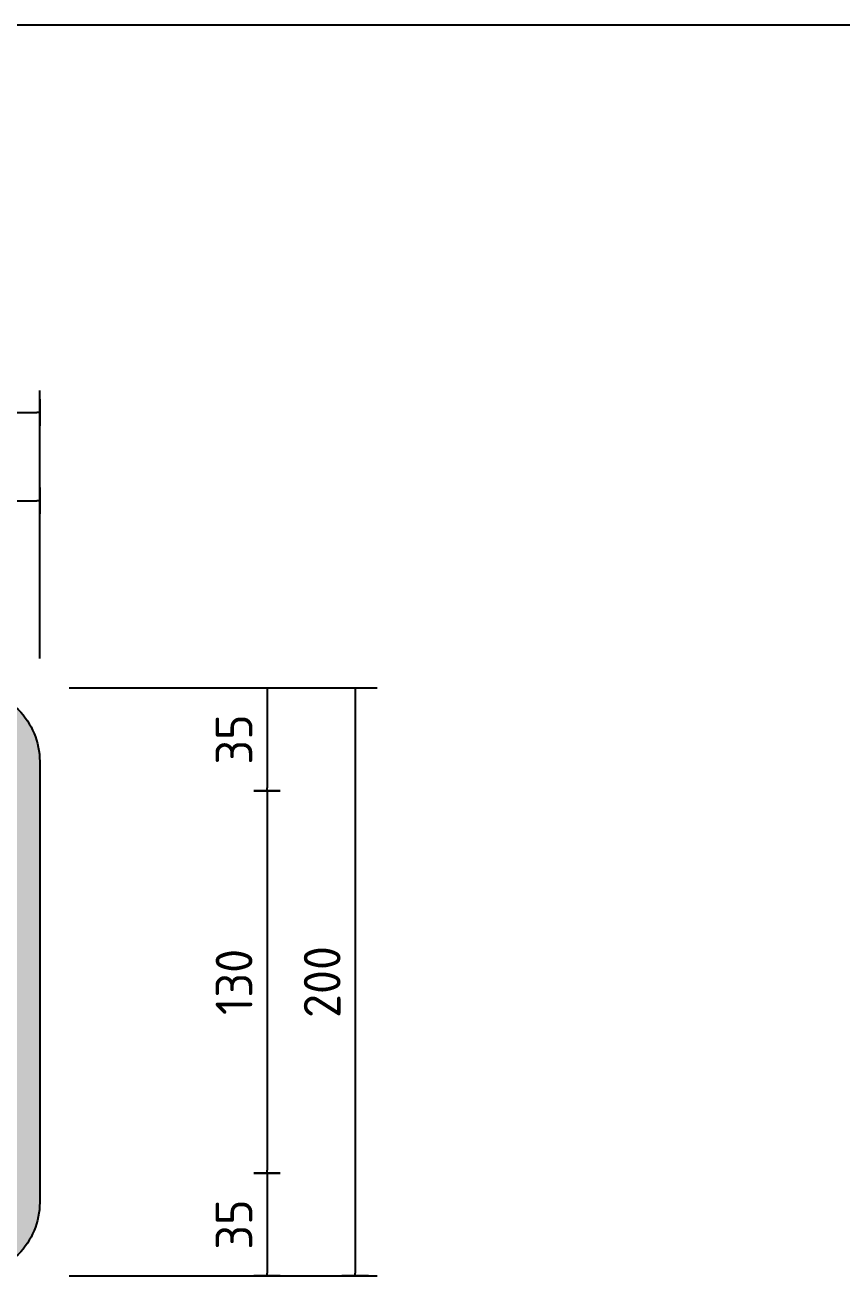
# Model space of a CAD drawing. Header units: millimetres. Extents: x 0 to 420, y 0 to 297.
# Drawn here: x 188.8 to 244.4, y 207.4 to 292.5 of the extents above; entities that cross this region are included whole.
import ezdxf
from ezdxf.enums import TextEntityAlignment as Align

# ---------------------------------------------------------------- set-up
doc = ezdxf.new("R2010")
doc.units = ezdxf.units.MM
doc.header["$MEASUREMENT"] = 0
doc.layers.get('DEFPOINTS').update_dxf_attribs({"true_color": 0x165788})
doc.layers.add('BLUE', color=7, linetype='Continuous', true_color=0x165788)
for name, color, linetype in [('T25', 1, 'Continuous'), ('TBLK18', 4, 'Continuous'), ('TBLK25', 1, 'Continuous'), ('TBLK35', 3, 'Continuous'), ('TBLK50', 7, 'Continuous')]:
    doc.layers.add(name, color=color, linetype=linetype)
doc.styles.add('iso', font='iso3098b.shx')
doc.dimstyles.new('signsdim', dxfattribs={"dimtxt": 2.5, "dimasz": 0.2, "dimexe": 1.5, "dimexo": 2, "dimgap": 1, "dimtad": 1, "dimlfac": 5, "dimrnd": 1, "dimtxsty": 'iso', "dimblk": 'sgndim', "dimcen": 2.5, "dimse2": 1, "dimadec": 0, "dimazin": 0, "dimtfac": 1, "dimtix": 1, "dimtmove": 0, "dimatfit": 3, "dimfxl": 1, "dimarcsym": 0})

# ---------------------------------------------------------------- blocks, each defined once
blk = doc.blocks.new('A3BBLK')
at = {"layer": 'TBLK50'}
blk.add_line((415.5, 292.5), (13, 292.5), dxfattribs=at)
blk = doc.blocks.new('title block')
blk.add_blockref('A3BBLK', (0, 0))
at = {"layer": 'TBLK18', "style": 'iso'}
blk.add_attdef('MR_DIRECTORATE', text='', height=1.5, dxfattribs=at).set_placement((381.5, 67.119), align=Align.CENTER)
for tag, p in [('STREET_NAME', (355.514, 61.1)), ('SUBURB_POSTCODE', (388.488, 61.1)), ('TELEPHONE_NO.', (368.306, 58.836)), ('FAX_NO.', (393.555, 58.836))]:
    blk.add_attdef(tag, p, '', height=1.5, dxfattribs=at)
at = {"layer": 'TBLK25', "style": 'iso'}
for tag, height, p in [('MR_BRANCH', 2, (381.5, 64.199)), ('ROAD_SECTION', 1.75, (384.5, 29.162)), ('SLK', 1.75, (384.5, 26.108)), ('CHAINAGE', 1.75, (384.5, 19.205))]:
    blk.add_attdef(tag, text='', height=height, dxfattribs=at).set_placement(p, align=Align.CENTER)
for tag, p, height in [('FILE_NUMBER', (371.773, 53.237), 2.5), ('DESIGNED_/_DRAWN', (371.773, 48.487), 2), ('VERIFIED', (371.773, 43.487), 2), ('APPROVED', (371.773, 38.487), 2), ('LOCAL_AUTHORITY', (370.48, 16.733), 1.25)]:
    blk.add_attdef(tag, p, '', height=height, dxfattribs=at)
at = {"layer": 'TBLK35', "style": 'iso', "width": 0.9}
for tag, p in [('ROAD_PROJECT&NUMBER', (384.5, 32.231)), ('DRAWING_DESCRIPTION', (384.5, 22.288))]:
    blk.add_attdef(tag, text='', height=2.5, dxfattribs=at).set_placement(p, align=Align.CENTER)
at = {"layer": 'TBLK50', "style": 'iso'}
blk.add_attdef('DRG_NUMBER', (356.803, 6.021), '', height=5, dxfattribs=at)
blk = doc.blocks.new('sgndim')
for p, q in [((0, 4.5), (0, -4.5)), ((0, 0), (-1, 0))]:
    blk.add_line(p, q)
blk = doc.blocks.new('*D24')
at = {"layer": 'DEFPOINTS', "color": 0, "transparency": 16777216}
for p in [(189.779, 266.136), (89.779, 247.397), (189.779, 247.397)]:
    blk.add_point(p, dxfattribs=at)
at = {"layer": 'T25', "color": 0, "lineweight": -2, "transparency": 16777216}
for p, q in [((89.779, 249.397), (89.779, 267.636)), ((189.779, 249.397), (189.779, 267.636)), ((89.979, 266.136), (189.579, 266.136))]:
    blk.add_line(p, q, dxfattribs=at)
at = {"layer": 'T25', "color": 0, "lineweight": -2, "transparency": 16777216, "xscale": 0.2, "yscale": 0.2, "zscale": 0.2, "rotation": 180}
blk.add_blockref('sgndim', (89.779, 266.136), dxfattribs=at)
at = {"layer": 'T25', "color": 0, "lineweight": -2, "transparency": 16777216, "xscale": 0.2, "yscale": 0.2, "zscale": 0.2}
blk.add_blockref('sgndim', (189.779, 266.136), dxfattribs=at)
at = {"layer": 'T25', "color": 0, "transparency": 16777216, "insert": (139.779, 268.386), "char_height": 2.5, "attachment_point": 5, "style": 'iso'}
blk.add_mtext('500', dxfattribs=at)
blk = doc.blocks.new('*D25')
at = {"layer": 'DEFPOINTS', "color": 0, "transparency": 16777216}
for p in [(189.779, 214.397), (189.779, 207.397), (205.258, 207.397)]:
    blk.add_point(p, dxfattribs=at)
at = {"layer": 'T25', "color": 0, "lineweight": -2, "transparency": 16777216}
for p, q in [((205.258, 214.197), (205.258, 207.597)), ((191.779, 207.397), (206.758, 207.397))]:
    blk.add_line(p, q, dxfattribs=at)
at = {"layer": 'T25', "color": 0, "lineweight": -2, "transparency": 16777216, "xscale": 0.2, "yscale": 0.2, "zscale": 0.2}
for p, rotation in [((205.258, 214.397), 90), ((205.258, 207.397), 270)]:
    blk.add_blockref('sgndim', p, dxfattribs=dict(at, rotation=rotation))
at = {"layer": 'T25', "color": 0, "transparency": 16777216, "insert": (203.008, 210.897), "char_height": 2.5, "attachment_point": 5, "rotation": 90, "style": 'iso'}
blk.add_mtext('35', dxfattribs=at)
blk = doc.blocks.new('*D26')
at = {"layer": 'DEFPOINTS', "color": 0, "transparency": 16777216}
for p in [(189.779, 240.397), (189.779, 214.397), (205.258, 214.397)]:
    blk.add_point(p, dxfattribs=at)
at = {"layer": 'T25', "color": 0, "lineweight": -2, "transparency": 16777216}
blk.add_line((205.258, 240.197), (205.258, 214.597), dxfattribs=at)
at = {"layer": 'T25', "color": 0, "lineweight": -2, "transparency": 16777216, "xscale": 0.2, "yscale": 0.2, "zscale": 0.2}
for p, rotation in [((205.258, 240.397), 90), ((205.258, 214.397), 270)]:
    blk.add_blockref('sgndim', p, dxfattribs=dict(at, rotation=rotation))
at = {"layer": 'T25', "color": 0, "transparency": 16777216, "insert": (203.008, 227.397), "char_height": 2.5, "attachment_point": 5, "rotation": 90, "style": 'iso'}
blk.add_mtext('130', dxfattribs=at)
blk = doc.blocks.new('*D27')
at = {"layer": 'DEFPOINTS', "color": 0, "transparency": 16777216}
for p in [(189.779, 247.397), (189.779, 240.397), (205.258, 240.397)]:
    blk.add_point(p, dxfattribs=at)
at = {"layer": 'T25', "color": 0, "lineweight": -2, "transparency": 16777216}
for p, q in [((191.779, 247.397), (206.758, 247.397)), ((205.258, 247.197), (205.258, 240.597))]:
    blk.add_line(p, q, dxfattribs=at)
at = {"layer": 'T25', "color": 0, "lineweight": -2, "transparency": 16777216, "xscale": 0.2, "yscale": 0.2, "zscale": 0.2}
for p, rotation in [((205.258, 247.397), 90), ((205.258, 240.397), 270)]:
    blk.add_blockref('sgndim', p, dxfattribs=dict(at, rotation=rotation))
at = {"layer": 'T25', "color": 0, "transparency": 16777216, "insert": (203.008, 243.897), "char_height": 2.5, "attachment_point": 5, "rotation": 90, "style": 'iso'}
blk.add_mtext('35', dxfattribs=at)
blk = doc.blocks.new('*D28')
at = {"layer": 'DEFPOINTS', "color": 0, "transparency": 16777216}
for p in [(189.779, 260.136), (170.755, 250.924), (189.779, 250.924)]:
    blk.add_point(p, dxfattribs=at)
at = {"layer": 'T25', "color": 0, "lineweight": -2, "transparency": 16777216}
for p, q in [((189.779, 252.924), (189.779, 261.636)), ((170.955, 260.136), (189.579, 260.136))]:
    blk.add_line(p, q, dxfattribs=at)
at = {"layer": 'T25', "color": 0, "lineweight": -2, "transparency": 16777216, "xscale": 0.2, "yscale": 0.2, "zscale": 0.2, "rotation": 180}
blk.add_blockref('sgndim', (170.755, 260.136), dxfattribs=at)
at = {"layer": 'T25', "color": 0, "lineweight": -2, "transparency": 16777216, "xscale": 0.2, "yscale": 0.2, "zscale": 0.2}
blk.add_blockref('sgndim', (189.779, 260.136), dxfattribs=at)
at = {"layer": 'T25', "color": 0, "transparency": 16777216, "insert": (180.267, 262.386), "char_height": 2.5, "attachment_point": 5, "style": 'iso'}
blk.add_mtext('95', dxfattribs=at)
blk = doc.blocks.new('*D33')
at = {"layer": 'DEFPOINTS', "color": 0, "transparency": 16777216}
for p in [(189.779, 247.397), (189.779, 207.397), (211.258, 207.397)]:
    blk.add_point(p, dxfattribs=at)
at = {"layer": 'T25', "color": 0, "lineweight": -2, "transparency": 16777216}
for p, q in [((191.779, 247.397), (212.758, 247.397)), ((211.258, 247.197), (211.258, 207.597)), ((191.779, 207.397), (212.758, 207.397))]:
    blk.add_line(p, q, dxfattribs=at)
at = {"layer": 'T25', "color": 0, "lineweight": -2, "transparency": 16777216, "xscale": 0.2, "yscale": 0.2, "zscale": 0.2}
for p, rotation in [((211.258, 247.397), 90), ((211.258, 207.397), 270)]:
    blk.add_blockref('sgndim', p, dxfattribs=dict(at, rotation=rotation))
at = {"layer": 'T25', "color": 0, "transparency": 16777216, "insert": (209.008, 227.397), "char_height": 2.5, "attachment_point": 5, "rotation": 90, "style": 'iso'}
blk.add_mtext('200', dxfattribs=at)

msp = doc.modelspace()

# ---------------------------------------------------------------- hatches: boundary and pattern name
at = {"layer": 'BLUE'}
h = msp.add_hatch(color=256, dxfattribs=at)
edge = h.paths.add_edge_path(flags=16)
edge.add_arc((184.7789, 212.3972), 3, -90, 0, ccw=False)
edge.add_line((184.7789, 209.3972), (107.7546, 209.3972))
edge.add_arc((107.7546, 212.3972), 3, 217.825002, 270, ccw=False)
edge.add_line((105.3849, 210.5575), (92.3109, 227.3972))
edge.add_line((92.3109, 227.3972), (105.3849, 244.237))
edge.add_arc((107.7546, 242.3972), 3, 90, 142.174998, ccw=False)
edge.add_line((107.7546, 245.3972), (184.7789, 245.3972))
edge.add_arc((184.7789, 242.3972), 3, 0, 90, ccw=False)
edge.add_line((187.7789, 242.3972), (187.7789, 212.3972))
edge = h.paths.add_edge_path()
edge.add_arc((184.7789, 212.3972), 5, -90, 0, ccw=False)
edge.add_line((184.7789, 207.3972), (107.7546, 207.3972))
edge.add_arc((107.7546, 212.3972), 5, 217.825002, 270, ccw=False)
edge.add_line((103.8051, 209.331), (89.7789, 227.3972))
edge.add_line((89.7789, 227.3972), (103.8051, 245.4635))
edge.add_arc((107.7546, 242.3972), 5, 90, 142.174998, ccw=False)
edge.add_line((107.7546, 247.3972), (184.7789, 247.3972))
edge.add_arc((184.7789, 242.3972), 5, 0, 90, ccw=False)
edge.add_line((189.7789, 242.3972), (189.7789, 212.3972))

# ---------------------------------------------------------------- linework, layer by layer
msp.add_lwpolyline([(189.7789, 212.3972, -0.4142136), (184.7789, 207.3972), (107.7546, 207.3972, -0.2316726), (103.8051, 209.331), (89.7789, 227.3972), (103.8051, 245.4635, -0.2316726), (107.7546, 247.3972), (184.7789, 247.3972, -0.4142136), (189.7789, 242.3972)], format="xyb", close=True, dxfattribs=at)

# ---------------------------------------------------------------- block references
at = {"color": 1}
msp.add_blockref('title block', (0, 0), dxfattribs=at)

# ---------------------------------------------------------------- dimensions: what is measured, and where the dimension line sits
at = {"layer": 'T25'}
for base, p1, p2, override, picture, middle in [((189.7789, 266.1359), (89.7789, 247.3972), (189.7789, 247.3972), {"dimse2": 0}, '*D24', (139.7789, 268.3859)), ((189.7789, 260.1359), (170.7552, 250.9238), (189.7789, 250.9238), {"dimse1": 1, "dimse2": 0}, '*D28', (180.267, 262.3859))]:
    dim = msp.add_linear_dim(base=base, p1=p1, p2=p2, dimstyle='signsdim', override=override, dxfattribs=at)
    dim.commit()
    dim.dimension.update_dxf_attribs({"geometry": picture, "text_midpoint": middle})
dim = msp.add_linear_dim(base=(205.2577, 240.3972), p1=(189.7789, 247.3972), p2=(189.7789, 240.3972), angle=90, dimstyle='signsdim', dxfattribs=at)
dim.commit()
dim.dimension.update_dxf_attribs({"geometry": '*D27', "text_midpoint": (203.0077, 243.8972)})
for base, p1, p2, override, picture, middle in [((211.2577, 207.3972), (189.7789, 247.3972), (189.7789, 207.3972), {"dimse2": 0}, '*D33', (209.0077, 227.3972)), ((205.2577, 214.3972), (189.7789, 240.3972), (189.7789, 214.3972), {"dimse1": 1}, '*D26', (203.0077, 227.3972)), ((205.2577, 207.3972), (189.7789, 214.3972), (189.7789, 207.3972), {"dimse1": 1, "dimse2": 0}, '*D25', (203.0077, 210.8972))]:
    dim = msp.add_linear_dim(base=base, p1=p1, p2=p2, angle=90, dimstyle='signsdim', override=override, dxfattribs=at)
    dim.commit()
    dim.dimension.update_dxf_attribs({"geometry": picture, "text_midpoint": middle})

doc.saveas('drawing.dxf')
